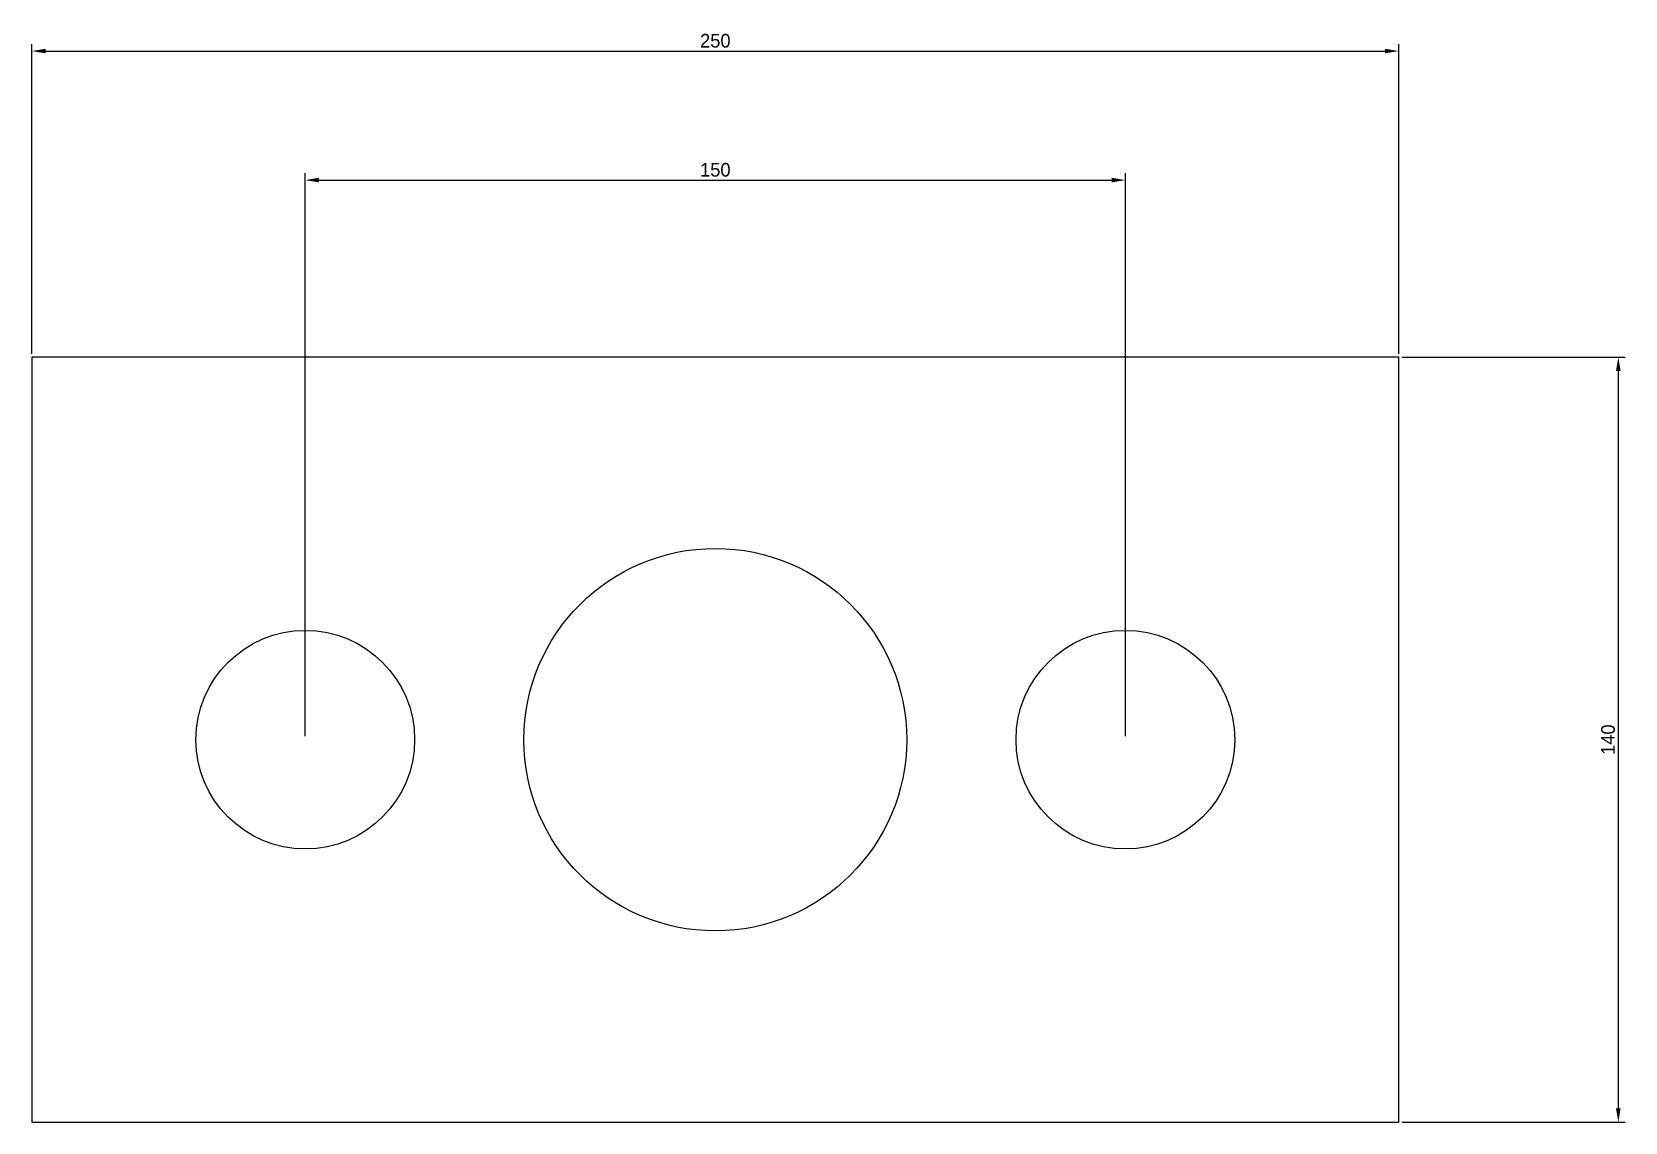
# Model space of a CAD drawing. Header units: millimetres. Extents: x 50 to 341, y 50 to 250.
import ezdxf

# ---------------------------------------------------------------- set-up
doc = ezdxf.new("R2010")
doc.units = ezdxf.units.MM
doc.dimstyles.new('ISO-25', dxfattribs={"dimtxt": 2.5, "dimasz": 2.5, "dimexe": 1.25, "dimexo": 0.625, "dimtad": 1, "dimtxsty": 'Standard', "dimcen": 2.5, "dimadec": 0, "dimazin": 0, "dimtfac": 1, "dimtmove": 0, "dimatfit": 3, "dimfxl": 1, "dimarcsym": 0})

# ---------------------------------------------------------------- blocks, each defined once
blk = doc.blocks.new('*D1')
at = {"color": 0, "lineweight": -2}
for p, q in [((50, 190.62), (50, 247.28)), ((52.5, 246.03), (297.5, 246.03)), ((300, 190.62), (300, 247.28))]:
    blk.add_line(p, q, dxfattribs=at)
at = {"color": 0}
for points in [[(52.5, 246.44), (52.5, 245.61), (50, 246.03)], [(297.5, 246.44), (297.5, 245.61), (300, 246.03)]]:
    blk.add_solid(points, dxfattribs=at)
at = {"layer": 'Defpoints', "color": 0}
for p in [(300, 246.03), (50, 190), (300, 190)]:
    blk.add_point(p, dxfattribs=at)
at = {"color": 0, "insert": (175, 247.9), "char_height": 2.5, "attachment_point": 5}
blk.add_mtext('250', dxfattribs=at)
blk = doc.blocks.new('*D2')
at = {"color": 0, "lineweight": -2}
for p, q in [((100, 120.62), (100, 223.66)), ((102.5, 222.41), (247.5, 222.41)), ((250, 120.62), (250, 223.66))]:
    blk.add_line(p, q, dxfattribs=at)
at = {"color": 0}
for points in [[(102.5, 222.83), (102.5, 221.99), (100, 222.41)], [(247.5, 222.83), (247.5, 221.99), (250, 222.41)]]:
    blk.add_solid(points, dxfattribs=at)
at = {"layer": 'Defpoints', "color": 0}
for p in [(250, 222.41), (100, 120), (250, 120)]:
    blk.add_point(p, dxfattribs=at)
at = {"color": 0, "insert": (175, 224.28), "char_height": 2.5, "attachment_point": 5}
blk.add_mtext('150', dxfattribs=at)
blk = doc.blocks.new('*D3')
at = {"color": 0, "lineweight": -2}
for p, q in [((300.62, 190), (341.4, 190)), ((340.15, 187.5), (340.15, 52.5)), ((300.62, 50), (341.4, 50))]:
    blk.add_line(p, q, dxfattribs=at)
at = {"color": 0}
for points in [[(339.73, 187.5), (340.57, 187.5), (340.15, 190)], [(339.73, 52.5), (340.57, 52.5), (340.15, 50)]]:
    blk.add_solid(points, dxfattribs=at)
at = {"layer": 'Defpoints', "color": 0}
for p in [(300, 190), (300, 50), (340.15, 50)]:
    blk.add_point(p, dxfattribs=at)
at = {"color": 0, "insert": (338.28, 120), "char_height": 2.5, "attachment_point": 5, "rotation": 90}
blk.add_mtext('140', dxfattribs=at)

msp = doc.modelspace()

# ---------------------------------------------------------------- linework, layer by layer
msp.add_lwpolyline([(50, 50), (300, 50), (300, 190), (50, 190)], close=True)
for centre, radius in [((175, 120), 35), ((100, 120), 20), ((250, 120), 20)]:
    msp.add_circle(centre, radius)

# ---------------------------------------------------------------- dimensions: what is measured, and where the dimension line sits
for base, p1, p2, picture, middle in [((300, 246.027), (50, 190), (300, 190), '*D1', (175, 247.902)), ((250, 222.409), (100, 120), (250, 120), '*D2', (175, 224.284))]:
    dim = msp.add_linear_dim(base=base, p1=p1, p2=p2, dimstyle='ISO-25')
    dim.commit()
    dim.dimension.update_dxf_attribs({"geometry": picture, "text_midpoint": middle})
dim = msp.add_linear_dim(base=(340.151, 50), p1=(300, 190), p2=(300, 50), angle=90, dimstyle='ISO-25')
dim.commit()
dim.dimension.update_dxf_attribs({"geometry": '*D3', "text_midpoint": (338.276, 120)})

doc.saveas('drawing.dxf')
